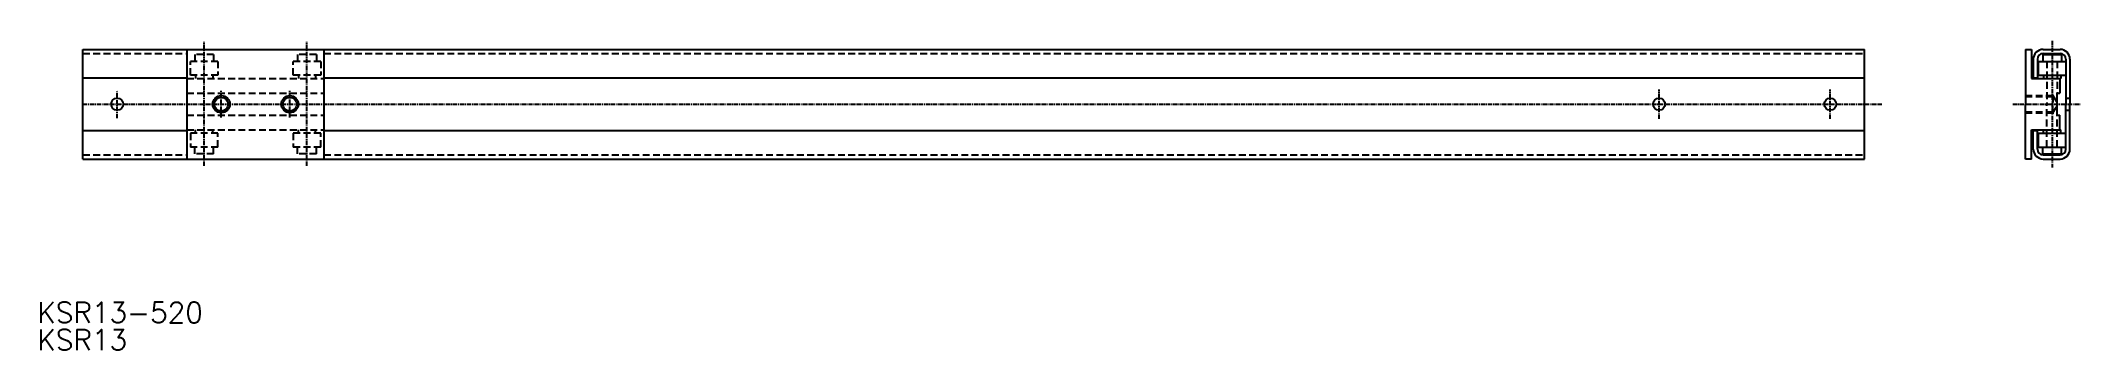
# Model space of a CAD drawing. Extents: x -294 to 301, y 232 to 322.
import ezdxf

# ---------------------------------------------------------------- set-up
doc = ezdxf.new("R2010")
doc.units = 0
doc.linetypes.add('CENTER', pattern=[2, 1.25, -0.25, 0.25, -0.25])
doc.linetypes.add('DASHED', pattern=[3, 2, -1])
doc.layers.get('0').update_dxf_attribs({"linetype": 'CONTINUOUS'})
doc.layers.add('CENTER', color=1, linetype='CENTER')
doc.styles.get("Standard").update_dxf_attribs({"font": 'txt.shx', "bigfont": 'extfont.shx'})

msp = doc.modelspace()

# ---------------------------------------------------------------- linework, layer by layer
at = {"color": 7, "linetype": 'CONTINUOUS'}
for p, q in [((-281.44, 287.86), (-281.44, 319.86)), ((-281.44, 319.86), (238.56, 319.86)), ((-251.06, 287.86), (-251.06, 319.86)), ((-211.06, 287.86), (-211.06, 319.86)), ((238.56, 287.86), (238.56, 319.86)), ((285.5, 319.86), (285.5, 303.86)), ((285.5, 319.86), (287.3, 319.86)), ((287.3, 319.86), (287.3, 311.36)), ((287.8, 316.96), (287.8, 311.56)), ((289, 316.96), (289, 311.56)), ((289.3, 312.36), (289.3, 316.36)), ((289.3, 316.36), (297.3, 316.36)), ((290.55, 318.36), (296.05, 318.36)), ((290.55, 318.36), (290.55, 316.36)), ((290.7, 319.86), (295.6, 319.86)), ((290.7, 318.66), (295.6, 318.66)), ((296.05, 318.36), (296.05, 316.36)), ((297.3, 316.96), (297.3, 303.86)), ((298.5, 316.96), (298.5, 303.86)), ((-281.44, 311.56), (-251.06, 311.56)), ((-211.06, 311.56), (238.56, 311.56)), ((287.3, 311.36), (295.8, 311.36)), ((287.8, 311.56), (289, 311.56)), ((289.3, 312.36), (297.3, 312.36)), ((290.8, 312.36), (290.8, 311.36)), ((295.5, 311.36), (295.5, 307.11)), ((295.8, 312.36), (295.8, 311.36)), ((285.5, 287.86), (285.5, 303.86)), ((294.8, 300.61), (294.8, 307.11)), ((294.8, 307.11), (295.5, 307.11)), ((297.3, 290.76), (297.3, 303.86)), ((298.5, 290.76), (298.5, 303.86)), ((294.8, 300.61), (295.5, 300.61)), ((295.5, 296.36), (295.5, 300.61)), ((-281.44, 296.16), (-251.06, 296.16)), ((-211.06, 296.16), (238.56, 296.16)), ((287.3, 296.36), (295.8, 296.36)), ((287.3, 287.86), (287.3, 296.36)), ((287.8, 290.76), (287.8, 296.16)), ((287.8, 296.16), (289, 296.16)), ((289, 290.76), (289, 296.16)), ((289.3, 295.36), (297.3, 295.36)), ((289.3, 291.36), (289.3, 295.36)), ((290.8, 295.36), (290.8, 296.36)), ((295.8, 295.36), (295.8, 296.36)), ((-281.44, 287.86), (238.56, 287.86)), ((287.3, 287.86), (285.5, 287.86)), ((289.3, 291.36), (297.3, 291.36)), ((290.55, 289.36), (290.55, 291.36)), ((290.55, 289.36), (296.05, 289.36)), ((290.7, 289.06), (295.6, 289.06)), ((290.7, 287.86), (295.6, 287.86)), ((296.05, 289.36), (296.05, 291.36))]:
    msp.add_line(p, q, dxfattribs=at)
at = {"color": 3, "linetype": 'DASHED'}
for p, q in [((-281.44, 318.66), (-251.06, 318.66)), ((-250.06, 312.36), (-250.06, 316.36)), ((-242.06, 316.36), (-250.06, 316.36)), ((-243.31, 318.36), (-248.81, 318.36)), ((-248.81, 318.36), (-248.81, 316.36)), ((-243.31, 318.36), (-243.31, 316.36)), ((-242.06, 316.36), (-242.06, 312.36)), ((-220.06, 312.36), (-220.06, 316.36)), ((-212.06, 316.36), (-220.06, 316.36)), ((-218.81, 318.36), (-218.81, 316.36)), ((-213.31, 318.36), (-218.81, 318.36)), ((-213.31, 318.36), (-213.31, 316.36)), ((-212.06, 316.36), (-212.06, 312.36)), ((-211.06, 318.66), (238.56, 318.66)), ((291.8, 316.36), (291.8, 303.86)), ((294.8, 316.36), (294.8, 307.11)), ((-251.06, 311.36), (-211.06, 311.36)), ((-242.06, 312.36), (-250.06, 312.36)), ((-248.56, 312.36), (-248.56, 311.36)), ((-243.56, 312.36), (-243.56, 311.36)), ((-212.06, 312.36), (-220.06, 312.36)), ((-218.56, 312.36), (-218.56, 311.36)), ((-213.56, 312.36), (-213.56, 311.36)), ((-251.06, 307.11), (-211.06, 307.11)), ((285.5, 306.36), (293.5, 306.36)), ((285.5, 306.11), (293.5, 306.11)), ((291.8, 306.36), (294.8, 306.36)), ((291.8, 291.36), (291.8, 303.86)), ((293.5, 306.36), (293.5, 303.86)), ((293.5, 306.36), (294.8, 304.19)), ((293.5, 301.36), (293.5, 303.86)), ((297.3, 305.61), (298.5, 305.61)), ((-251.06, 300.61), (-211.06, 300.61)), ((285.5, 301.61), (293.5, 301.61)), ((285.5, 301.36), (293.5, 301.36)), ((291.8, 301.36), (294.8, 301.36)), ((293.5, 301.36), (294.8, 303.52)), ((294.8, 291.36), (294.8, 300.61)), ((297.3, 302.11), (298.5, 302.11)), ((-251.06, 296.36), (-211.06, 296.36)), ((-242.06, 295.36), (-250.06, 295.36)), ((-250.06, 295.36), (-250.06, 291.36)), ((-248.56, 295.36), (-248.56, 296.36)), ((-243.56, 295.36), (-243.56, 296.36)), ((-242.06, 291.36), (-242.06, 295.36)), ((-212.06, 295.36), (-220.06, 295.36)), ((-220.06, 295.36), (-220.06, 291.36)), ((-218.56, 295.36), (-218.56, 296.36)), ((-213.56, 295.36), (-213.56, 296.36)), ((-212.06, 291.36), (-212.06, 295.36)), ((-281.44, 289.06), (-251.06, 289.06)), ((-242.06, 291.36), (-250.06, 291.36)), ((-248.81, 289.36), (-248.81, 291.36)), ((-243.31, 289.36), (-248.81, 289.36)), ((-243.31, 289.36), (-243.31, 291.36)), ((-212.06, 291.36), (-220.06, 291.36)), ((-218.81, 289.36), (-218.81, 291.36)), ((-213.31, 289.36), (-218.81, 289.36)), ((-213.31, 289.36), (-213.31, 291.36)), ((-211.06, 289.06), (238.56, 289.06))]:
    msp.add_line(p, q, dxfattribs=at)
at = {"color": 7, "linetype": 'CONTINUOUS'}
for centre, radius in [((-271.44, 303.86), 1.75), ((-241.06, 303.86), 2.5), ((-241.06, 303.86), 2), ((-221.06, 303.86), 2.5), ((-221.06, 303.86), 2), ((178.56, 303.86), 1.75), ((228.56, 303.86), 1.75)]:
    msp.add_circle(centre, radius, dxfattribs=at)
for centre, radius, start, end in [((290.7, 316.96), 2.9, 90, 180), ((290.7, 316.96), 1.7, 90, 180), ((295.6, 316.96), 2.9, 0, 90), ((295.6, 316.96), 1.7, 0, 90), ((290.7, 290.76), 2.9, 180, 270), ((290.7, 290.76), 1.7, 180, 270), ((295.6, 290.76), 1.7, 270, 0), ((295.6, 290.76), 2.9, 270, 0)]:
    msp.add_arc(centre, radius, start, end, dxfattribs=at)
at = {"layer": 'CENTER', "color": 1, "linetype": 'CENTER'}
for p, q in [((-246.06, 285.9), (-246.06, 322.03)), ((-216.06, 285.9), (-216.06, 322.03)), ((293.3, 322.36), (293.3, 285.36)), ((-281.44, 303.86), (243.56, 303.86)), ((-271.44, 299.82), (-271.44, 307.89)), ((-241.06, 299.98), (-241.06, 307.74)), ((-221.06, 299.98), (-221.06, 307.74)), ((178.56, 299.6), (178.56, 308.11)), ((228.56, 299.6), (228.56, 308.11)), ((281.8, 303.86), (301.5, 303.86))]:
    msp.add_line(p, q, dxfattribs=at)

# ---------------------------------------------------------------- texts
at = {"color": 7, "linetype": 'CONTINUOUS'}
for s, p in [('KSR13-520', (-294.78, 240.06)), ('KSR13', (-294.78, 232.08))]:
    msp.add_text(s, height=6, dxfattribs=at).set_placement(p)

doc.saveas('drawing.dxf')
